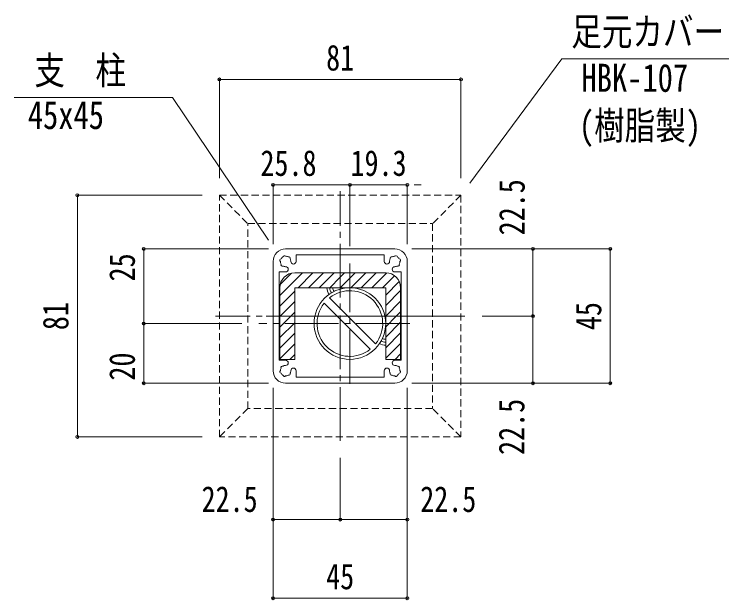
# Model space of a CAD drawing. Units: millimetres at full size; details may follow other scales. Extents: x -1603 to 1599, y -1129 to 1133.
# Drawn here: x -984.2 to -505.1, y -732 to -339.6 of the extents above; entities that cross this region are included whole.
import ezdxf
from ezdxf.enums import TextEntityAlignment as Align

# ---------------------------------------------------------------- set-up
doc = ezdxf.new("R2010")
doc.units = ezdxf.units.MM
doc.header["$LTSCALE"] = 4
doc.header["$PDMODE"] = 32
doc.header["$PDSIZE"] = 2
doc.linetypes.add('CHAIN2', pattern=[12, 9, -1, 1, -1])
doc.linetypes.add('DASHED1', pattern=[1.8, 1.2, -0.6])
for name, color, linetype, lineweight in [('0-0_0', 7, 'Continuous', 18), ('0-1_1手摺寸法', 3, 'Continuous', 18), ('0-3_2隠れ', 6, 'DASHED1', 18), ('0-5_3中心線', 2, 'CHAIN2', 18), ('0-6_41ｱﾙﾐ', 6, 'Continuous', 18), ('0-7_42ｱﾙﾐ部品', 6, 'Continuous', 18), ('1-0_アンカー', 4, 'Continuous', 9)]:
    doc.layers.add(name, color=color, linetype=linetype, lineweight=lineweight)
doc.styles.add('ＭＳ ゴシック', font='')
doc.styles.get('ＭＳ ゴシック').set_extended_font_data('MS Gothic')

msp = doc.modelspace()

# ---------------------------------------------------------------- linework, layer by layer
at = {"layer": '0-0_0'}
for points in [[(-678.696, -452.82), (-616.893, -369.342), (-505.069, -369.342)], [(-813.771, -491.022), (-878.197, -395.321), (-984.231, -395.321)]]:
    msp.add_lwpolyline(points, dxfattribs=at)
at = {"layer": '0-1_1手摺寸法'}
for p, q in [((-846.646, -449.358), (-846.646, -383.289)), ((-846.646, -383.289), (-684.646, -383.289)), ((-689.246, -383.289), (-842.046, -383.289)), ((-684.646, -449.358), (-684.646, -383.289)), ((-810.646, -493.758), (-810.646, -453.908)), ((-759.146, -453.908), (-810.646, -453.908)), ((-806.046, -453.908), (-763.746, -453.908)), ((-763.746, -453.908), (-768.346, -453.908)), ((-759.146, -495.051), (-759.146, -453.908)), ((-759.146, -495.051), (-759.146, -453.908)), ((-720.646, -493.758), (-720.646, -453.908)), ((-716.046, -453.908), (-711.446, -453.908)), ((-858.146, -460.858), (-941.912, -460.858)), ((-941.912, -622.858), (-941.912, -460.858)), ((-941.912, -465.458), (-941.912, -618.258)), ((-813.746, -496.858), (-897.359, -496.858)), ((-897.359, -496.858), (-897.359, -546.858)), ((-717.546, -496.858), (-636.396, -496.858)), ((-717.546, -496.858), (-584.527, -496.858)), ((-636.396, -541.858), (-636.396, -496.858)), ((-584.527, -586.858), (-584.527, -496.858)), ((-897.359, -542.258), (-897.359, -501.458)), ((-636.396, -501.458), (-636.396, -537.258)), ((-584.527, -501.458), (-584.527, -582.258)), ((-670.532, -541.858), (-636.396, -541.858)), ((-670.532, -541.858), (-636.396, -541.858)), ((-636.396, -586.858), (-636.396, -541.858)), ((-831.72, -546.858), (-897.359, -546.858)), ((-831.72, -546.858), (-897.359, -546.858)), ((-897.359, -586.858), (-897.359, -546.858)), ((-636.396, -546.458), (-636.396, -582.258)), ((-897.359, -551.458), (-897.359, -582.258)), ((-813.746, -586.858), (-897.359, -586.858)), ((-717.546, -586.858), (-636.396, -586.858)), ((-717.546, -586.858), (-584.527, -586.858)), ((-810.646, -589.958), (-810.646, -730.95)), ((-810.646, -589.958), (-810.646, -678.23)), ((-720.646, -589.958), (-720.646, -730.95)), ((-720.646, -589.958), (-720.646, -678.23)), ((-858.146, -622.858), (-941.912, -622.858)), ((-765.646, -636.972), (-765.646, -678.23)), ((-765.646, -636.972), (-765.646, -678.23)), ((-810.646, -678.23), (-765.646, -678.23)), ((-770.246, -678.23), (-806.046, -678.23)), ((-765.646, -678.23), (-720.646, -678.23)), ((-725.246, -678.23), (-761.046, -678.23)), ((-810.646, -730.95), (-720.646, -730.95)), ((-725.246, -730.95), (-806.046, -730.95))]:
    msp.add_line(p, q, dxfattribs=at)
msp.add_lwpolyline([(-720.646, -453.908), (-759.146, -453.908), (-720.646, -453.908)], dxfattribs=at)
for centre, radius, start, end in [((-766.256, -522.858), 8.327, 180, 213.214), ((-766.256, -522.858), 6.327, 180, 213.117), ((-766.256, -522.858), 4.327, 180, 215.15), ((-735.146, -553.072), 8.327, 240.328, 270), ((-735.146, -553.072), 6.327, 240.966, 270), ((-735.146, -553.072), 4.327, 239.984, 270)]:
    msp.add_arc(centre, radius, start, end, dxfattribs=at)
for p in [(-846.646, -383.289), (-684.646, -383.289), (-810.646, -453.908), (-759.146, -453.908), (-720.646, -453.908), (-941.912, -460.858), (-897.359, -496.858), (-636.396, -496.858), (-584.527, -496.858), (-636.396, -541.858), (-897.359, -546.858), (-897.359, -586.858), (-636.396, -586.858), (-584.527, -586.858), (-941.912, -622.858), (-810.646, -678.23), (-765.646, -678.23), (-720.646, -678.23), (-810.646, -730.95), (-720.646, -730.95)]:
    msp.add_point(p, dxfattribs=at)
at = {"layer": '0-3_2隠れ'}
for p, q in [((-846.646, -460.858), (-827.646, -479.858)), ((-846.646, -622.858), (-846.646, -460.858)), ((-846.646, -460.858), (-684.646, -460.858)), ((-684.646, -460.858), (-703.646, -479.858)), ((-684.646, -460.858), (-684.646, -622.858)), ((-827.646, -479.858), (-703.646, -479.858)), ((-827.646, -603.858), (-827.646, -479.858)), ((-703.646, -479.858), (-703.646, -603.858)), ((-827.646, -603.858), (-846.646, -622.858)), ((-703.646, -603.858), (-827.646, -603.858)), ((-684.646, -622.858), (-703.646, -603.858)), ((-684.646, -622.858), (-846.646, -622.858))]:
    msp.add_line(p, q, dxfattribs=at)
at = {"layer": '0-5_3中心線'}
for p, q in [((-765.646, -625.472), (-765.646, -458.244)), ((-759.146, -587.165), (-759.146, -506.551)), ((-682.032, -541.858), (-849.26, -541.858)), ((-713.84, -541.858), (-815.22, -541.858)), ((-718.84, -546.858), (-820.22, -546.858))]:
    msp.add_line(p, q, dxfattribs=at)
at = {"layer": '0-6_41ｱﾙﾐ'}
for p, q in [((-741.866, -560.478), (-772.766, -529.577)), ((-745.526, -564.138), (-776.427, -533.238))]:
    msp.add_line(p, q, dxfattribs=at)
msp.add_circle((-759.146, -546.858), 24, dxfattribs=at)
for start, end in [(321.756, 128.244), (141.756, 308.244)]:
    msp.add_arc((-759.146, -546.858), 22.003, start, end, dxfattribs=at)
at = {"layer": '0-7_42ｱﾙﾐ部品'}
for p, q in [((-802.246, -496.858), (-729.046, -496.858)), ((-795.246, -500.858), (-736.046, -500.858)), ((-795.246, -500.858), (-795.246, -505.258)), ((-736.046, -500.858), (-736.046, -505.258)), ((-810.646, -505.258), (-810.646, -578.458)), ((-720.646, -505.258), (-720.646, -578.458)), ((-802.246, -512.258), (-806.646, -512.258)), ((-806.646, -512.258), (-806.646, -571.458)), ((-729.046, -512.258), (-724.646, -512.258)), ((-724.646, -512.258), (-724.646, -571.458)), ((-802.246, -571.458), (-806.646, -571.458)), ((-729.046, -571.458), (-724.646, -571.458)), ((-795.246, -582.858), (-795.246, -578.458)), ((-802.246, -586.858), (-729.046, -586.858))]:
    msp.add_line(p, q, dxfattribs=at)
msp.add_lwpolyline([(-795.246, -582.858), (-736.046, -582.858), (-736.046, -578.458)], dxfattribs=at)
for centre, radius, start, end in [((-802.246, -505.258), 8.4, 90, 180), ((-729.046, -505.258), 8.4, 0, 90), ((-802.246, -505.258), 3.5, 135, 149.641), ((-802.246, -505.258), 3.5, 120.359, 135), ((-803.023, -502.36), 1, 105, 172.976), ((-803.023, -502.36), 1, 37.024, 105), ((-802.246, -505.258), 3.5, 75, 89.641), ((-802.246, -505.258), 3.5, 60.359, 75), ((-800.125, -503.136), 1, 45, 112.976), ((-800.125, -503.136), 1, 337.024, 45), ((-731.168, -503.136), 1, 135, 202.976), ((-731.168, -503.136), 1, 67.024, 135), ((-729.046, -505.258), 3.5, 105, 119.641), ((-729.046, -505.258), 3.5, 90.359, 105), ((-728.27, -502.36), 1, 75, 142.976), ((-728.27, -502.36), 1, 7.024, 75), ((-729.046, -505.258), 3.5, 45, 59.641), ((-729.046, -505.258), 3.5, 30.359, 45), ((-805.144, -504.481), 1, 165, 232.976), ((-805.144, -504.481), 1, 97.024, 165), ((-802.246, -505.258), 3.5, 180.359, 195), ((-802.246, -505.258), 3.5, 195, 209.641), ((-804.368, -507.379), 1, 157.024, 225), ((-802.246, -505.258), 3.5, 15, 29.641), ((-802.246, -505.258), 3.5, 0.359, 15), ((-796.996, -505.258), 1.75, 180, 0), ((-734.296, -505.258), 1.75, 180, 0), ((-729.046, -505.258), 3.5, 165, 179.641), ((-729.046, -505.258), 3.5, 150.359, 165), ((-726.925, -507.379), 1, 315, 22.976), ((-726.149, -504.481), 1, 15, 82.976), ((-729.046, -505.258), 3.5, 330.359, 345), ((-729.046, -505.258), 3.5, 345, 359.641), ((-726.149, -504.481), 1, 307.024, 15), ((-804.368, -507.379), 1, 225, 292.976), ((-802.246, -505.258), 3.5, 240.359, 255), ((-802.246, -505.258), 3.5, 255, 270), ((-802.246, -510.508), 1.75, 270, 90), ((-729.046, -510.508), 1.75, 90, 270), ((-729.046, -505.258), 3.5, 270, 285), ((-729.046, -505.258), 3.5, 285, 299.641), ((-726.925, -507.379), 1, 247.024, 315), ((-802.246, -578.458), 3.5, 90, 105), ((-802.246, -573.208), 1.75, 270, 90), ((-729.046, -573.208), 1.75, 90, 270), ((-729.046, -578.458), 3.5, 75, 90), ((-802.246, -578.458), 8.4, 180, 270), ((-805.144, -579.234), 1, 127.024, 195), ((-805.144, -579.234), 1, 195, 262.976), ((-802.246, -578.458), 3.5, 165, 179.641), ((-802.246, -578.458), 3.5, 150.359, 165), ((-804.368, -576.336), 1, 135, 202.976), ((-804.368, -576.336), 1, 67.024, 135), ((-802.246, -578.458), 3.5, 105, 119.641), ((-802.246, -578.458), 3.5, 330.359, 345), ((-802.246, -578.458), 3.5, 345, 359.641), ((-796.996, -578.458), 1.75, 0, 180), ((-734.296, -578.458), 1.75, 0, 180), ((-729.046, -578.458), 3.5, 180.359, 195), ((-729.046, -578.458), 3.5, 195, 209.641), ((-729.046, -578.458), 8.4, 270, 0), ((-729.046, -578.458), 3.5, 60.359, 75), ((-726.925, -576.336), 1, 45, 112.976), ((-726.925, -576.336), 1, 337.024, 45), ((-726.149, -579.234), 1, 277.024, 345), ((-729.046, -578.458), 3.5, 15, 29.641), ((-729.046, -578.458), 3.5, 0.359, 15), ((-726.149, -579.234), 1, 345, 52.976), ((-802.246, -578.458), 3.5, 210.359, 225), ((-802.246, -578.458), 3.5, 225, 239.641), ((-803.023, -581.356), 1, 187.024, 255), ((-803.023, -581.356), 1, 255, 322.976), ((-802.246, -578.458), 3.5, 270.359, 285), ((-802.246, -578.458), 3.5, 285, 299.641), ((-800.125, -580.579), 1, 247.024, 315), ((-800.125, -580.579), 1, 315, 22.976), ((-731.168, -580.579), 1, 157.024, 225), ((-731.168, -580.579), 1, 225, 292.976), ((-729.046, -578.458), 3.5, 240.359, 255), ((-729.046, -578.458), 3.5, 255, 269.641), ((-728.27, -581.356), 1, 217.024, 285), ((-728.27, -581.356), 1, 285, 352.976), ((-729.046, -578.458), 3.5, 300.359, 315), ((-729.046, -578.458), 3.5, 315, 329.641)]:
    msp.add_arc(centre, radius, start, end, dxfattribs=at)
at = {"layer": '1-0_アンカー'}
for p, q in [((-806.146, -528.037), (-790.967, -512.858)), ((-805.882, -520.702), (-798.302, -513.122)), ((-796.146, -512.858), (-735.146, -512.858)), ((-793.896, -522.858), (-783.896, -512.858)), ((-786.825, -522.858), (-776.825, -512.858)), ((-779.754, -522.858), (-769.754, -512.858)), ((-765.612, -522.858), (-755.612, -512.858)), ((-751.47, -522.858), (-741.47, -512.858)), ((-744.398, -522.858), (-734.459, -512.918)), ((-737.328, -522.858), (-729.276, -514.806)), ((-735.146, -527.748), (-726.095, -518.696)), ((-806.146, -570.858), (-806.146, -522.858)), ((-806.146, -535.108), (-796.146, -525.108)), ((-796.146, -570.858), (-796.146, -522.858)), ((-796.146, -522.858), (-735.146, -522.858)), ((-773.146, -522.858), (-735.146, -522.858)), ((-735.146, -522.858), (-735.146, -570.858)), ((-735.146, -534.819), (-725.146, -524.819)), ((-725.146, -522.858), (-725.146, -570.858)), ((-805.825, -541.858), (-796.146, -532.179)), ((-735.114, -541.858), (-725.146, -531.89)), ((-798.754, -541.858), (-796.146, -539.25)), ((-728.043, -541.858), (-725.146, -538.961)), ((-806.146, -542.179), (-805.825, -541.858)), ((-806.146, -549.25), (-798.754, -541.858)), ((-735.146, -541.89), (-735.114, -541.858)), ((-735.146, -548.961), (-728.043, -541.858)), ((-735.146, -556.032), (-725.146, -546.032)), ((-806.146, -556.321), (-796.146, -546.321)), ((-806.146, -563.392), (-796.146, -553.392)), ((-735.146, -563.103), (-725.146, -553.103)), ((-806.146, -570.464), (-796.146, -560.464)), ((-735.146, -570.174), (-725.146, -560.174)), ((-799.47, -570.858), (-796.146, -567.534)), ((-728.759, -570.858), (-725.146, -567.245)), ((-806.146, -570.858), (-796.146, -570.858)), ((-735.146, -570.858), (-725.146, -570.858))]:
    msp.add_line(p, q, dxfattribs=at)
for points in [[(-772.683, -522.858), (-765.646, -515.821), (-762.683, -512.858)], [(-758.541, -522.858), (-754.146, -518.464), (-748.541, -512.858)]]:
    msp.add_lwpolyline(points, dxfattribs=at)
for centre, start, end in [((-796.146, -522.858), 90, 180), ((-735.146, -522.858), 0, 90)]:
    msp.add_arc(centre, 10, start, end, dxfattribs=at)

# ---------------------------------------------------------------- texts
at = {"layer": '0-0_0', "style": 'ＭＳ ゴシック', "width": 0.8}
for s, p in [('足元カバー', (-610.644, -366.199)), ('支\u3000柱', (-970.73, -392.178)), ('HBK-107', (-603.804, -397.183)), ('45x45', (-975.163, -422.111)), ('(樹脂製)', (-605.535, -429.191))]:
    msp.add_text(s, height=18.77, dxfattribs=at).set_placement(p, align=Align.BOTTOM_LEFT)
at = {"layer": '0-1_1手摺寸法', "color": 7, "style": 'ＭＳ ゴシック', "width": 0.8}
for s, p in [('81', (-775.067, -382.47)), ('25.8', (-819.125, -453.089)), ('19.3', (-758.738, -453.089)), ('22.5', (-858.622, -678.313)), ('22.5', (-711.984, -678.345)), ('45', (-775.067, -730.132))]:
    msp.add_text(s, height=17.27, dxfattribs=at).set_placement(p, align=Align.BOTTOM_LEFT)
for s, p in [('22.5', (-636.734, -487.752)), ('25', (-898.178, -518.633)), ('81', (-942.731, -551.278)), ('45', (-585.346, -551.278)), ('20', (-898.178, -585.091)), ('22.5', (-636.929, -634.911))]:
    msp.add_text(s, height=17.27, rotation=90, dxfattribs=at).set_placement(p, align=Align.BOTTOM_LEFT)

doc.saveas('drawing.dxf')
